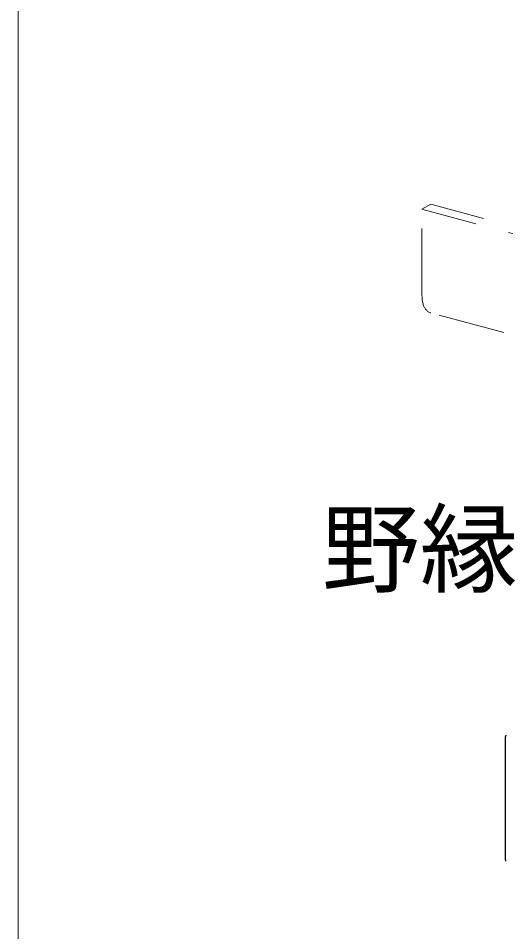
# Model space of a CAD drawing. Units: millimetres, scale not verified. Extents: x -5334 to 1950, y -1347 to 20312.
# Drawn here: x 20 to 107.1, y 996.7 to 1159.7 of the extents above; entities that cross this region are included whole.
import ezdxf
from ezdxf.enums import TextEntityAlignment as Align

# ---------------------------------------------------------------- set-up
doc = ezdxf.new("R2010")
doc.units = ezdxf.units.MM
doc.header["$LTSCALE"] = 10
doc.linetypes.add('DASHED1', pattern=[1.8, 1.2, -0.6])
for name, color, linetype, lineweight in [('4-3_野縁', 2, 'Continuous', 25), ('4-6_文字', 7, 'Continuous', 18), ('4-9_躯体他', 4, 'Continuous', 9), ('F-3_野縁', 3, 'Continuous', 18)]:
    doc.layers.add(name, color=color, linetype=linetype, lineweight=lineweight)
doc.styles.add('ＭＳ ゴシック', font='')
doc.styles.get('ＭＳ ゴシック').set_extended_font_data('MS Gothic')

msp = doc.modelspace()

# ---------------------------------------------------------------- linework, layer by layer
at = {"layer": '4-3_野縁'}
msp.add_line((107.04, 1009.52), (107.04, 1031.52), dxfattribs=at)
for centre, radius, start, end in [((108.6, 1031.53), 1.56, 170.9453, 175.5871), ((108.71, 1031.52), 1.67, 175.5847, 180.0233), ((108.82, 1031.52), 1.78, 180.0208, 180.023), ((108.82, 1009.52), 1.78, 180.0208, 184.2828), ((108.71, 1009.52), 1.67, 179.9763, 180.0233), ((108.91, 1009.52), 1.88, 184.2802, 188.3926)]:
    msp.add_arc(centre, radius, start, end, dxfattribs=at)
at = {"layer": '4-9_躯体他', "linetype": 'DASHED1'}
for p, q in [((188.67, 1099.73), (92.1, 1125.61)), ((190.04, 1100.68), (93.65, 1126.51)), ((193.67, 1080.32), (93.65, 1107.12))]:
    msp.add_line(p, q, dxfattribs=at)
msp.add_lwpolyline([(92.1, 1110.2), (92.1, 1125.61), (93.65, 1126.51)], dxfattribs=at)
at = {"layer": '4-9_躯体他'}
for centre, radius, start, end in [((98.56, 1110.21), 6.46, 179.9688, 183.4684), ((97.84, 1110.16), 5.74, 183.4628, 187.2482), ((97.13, 1110.07), 5.03, 187.2418, 191.3774), ((96.46, 1109.94), 4.34, 191.3701, 195.9296), ((95.85, 1109.76), 3.71, 195.9216, 200.9871), ((95.32, 1109.56), 3.14, 200.979, 206.637), ((94.89, 1109.34), 2.65, 206.6301, 212.9617), ((94.55, 1109.12), 2.25, 212.958, 220.0216), ((94.31, 1108.92), 1.94, 220.0241, 227.8281), ((94.16, 1108.75), 1.72, 227.8397, 236.3108), ((94.08, 1108.64), 1.58, 236.3325, 245.2929), ((94.06, 1108.59), 1.52, 245.3222, 254.4969), ((94.07, 1108.62), 1.55, 254.5273, 255.4724)]:
    msp.add_arc(centre, radius, start, end, dxfattribs=at)
at = {"layer": 'F-3_野縁'}
msp.add_line((20, 1265), (20, 921.75), dxfattribs=at)

# ---------------------------------------------------------------- texts
at = {"layer": '4-6_文字', "style": 'ＭＳ ゴシック'}
msp.add_text('野縁', height=12.83, dxfattribs=at).set_placement((74.22, 1054.74), align=Align.BOTTOM_LEFT)

doc.saveas('drawing.dxf')
